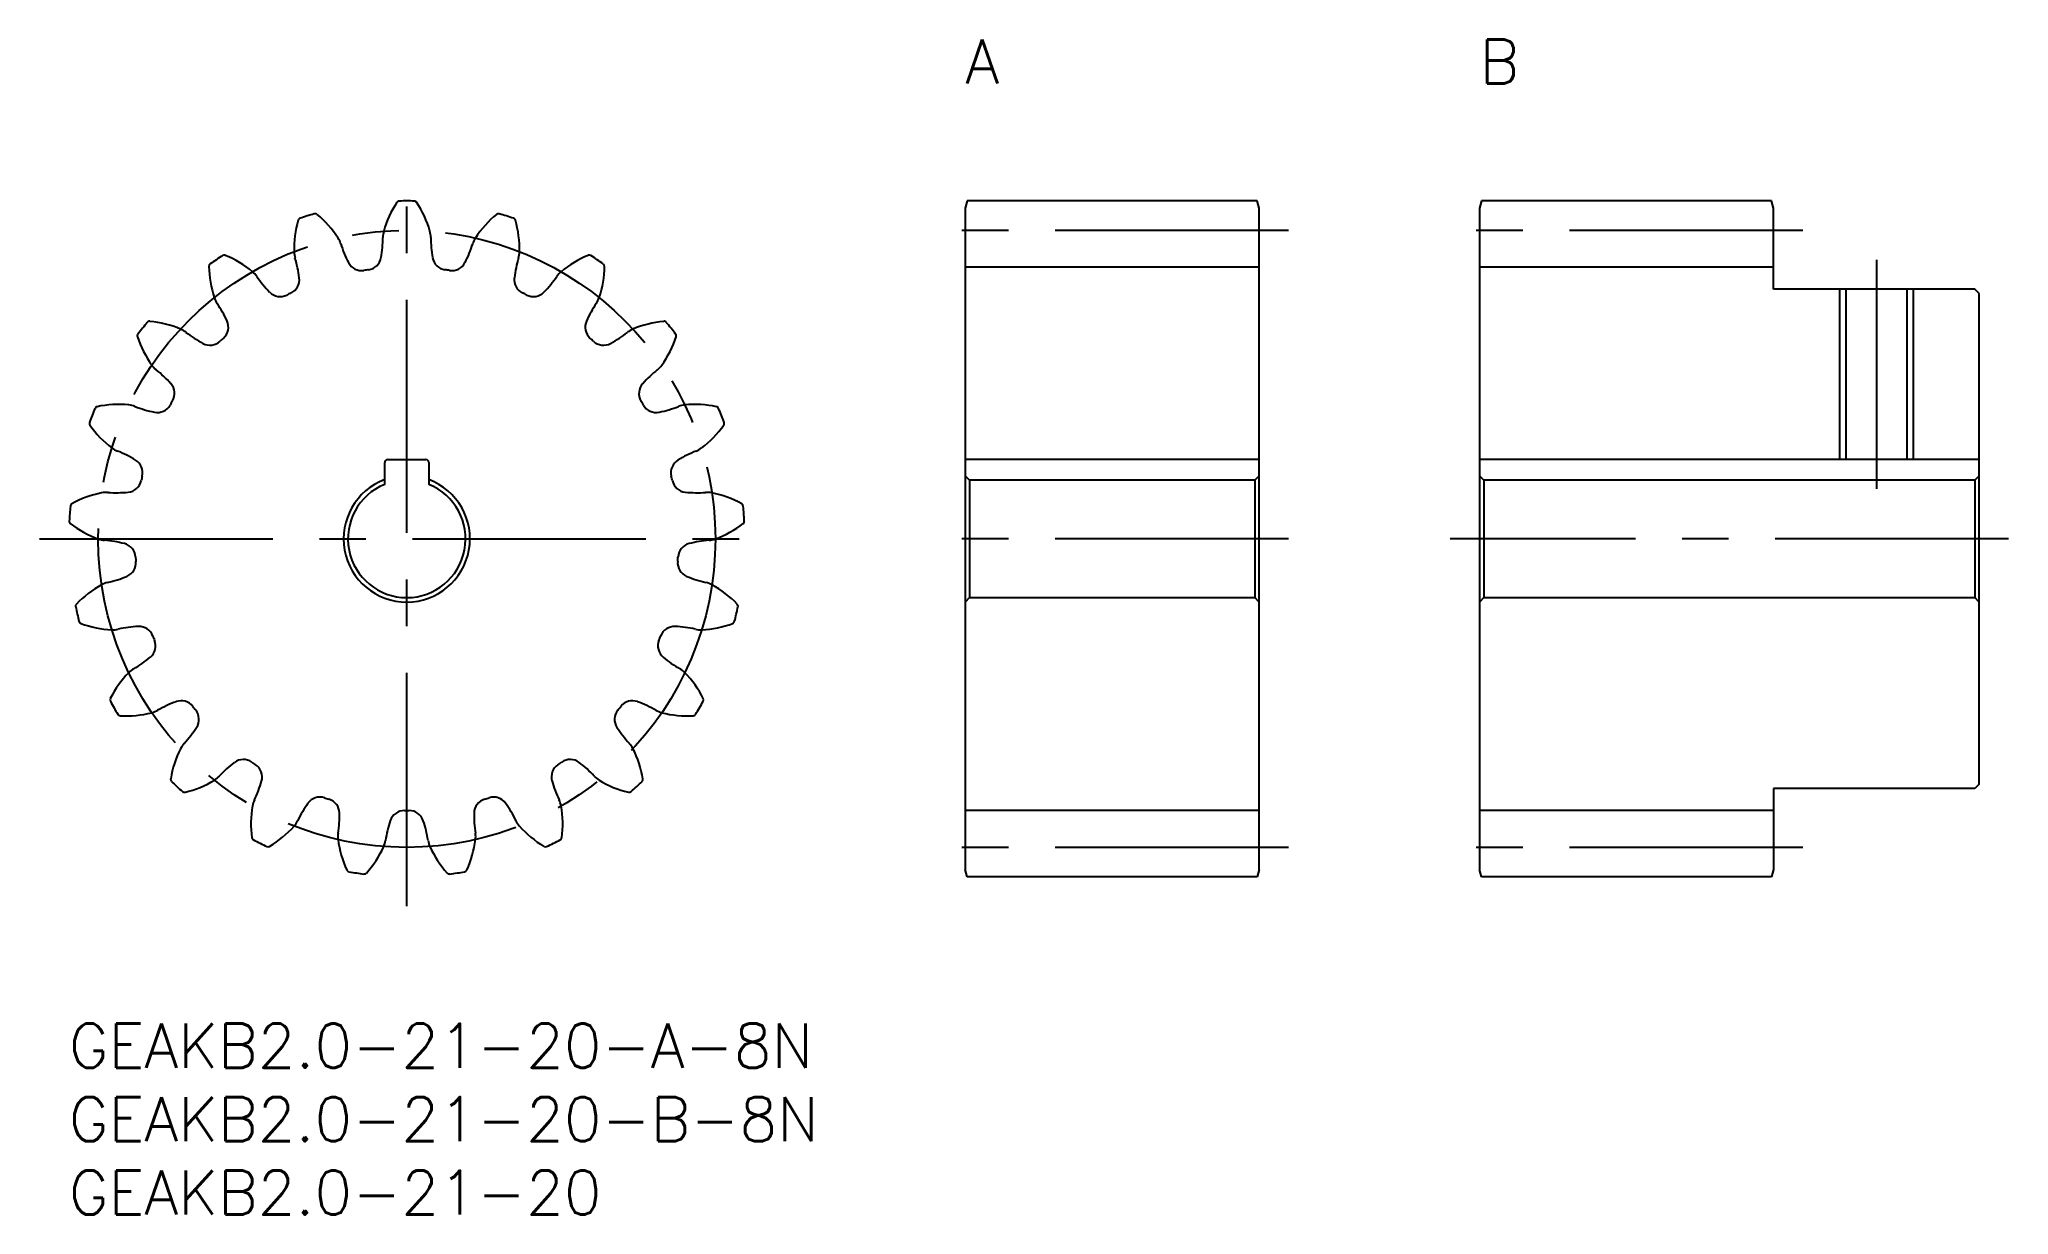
# Model space of a CAD drawing. Extents: x -2 to 132, y -13 to 67.
import ezdxf

# ---------------------------------------------------------------- set-up
doc = ezdxf.new("R2010")
doc.units = 0
doc.header["$LTSCALE"] = 0.5
doc.linetypes.add('CENTER', pattern=[50.8, 31.75, -6.35, 6.35, -6.35])
for name, color, linetype in [('MSM_CENTER', 1, 'CENTER'), ('MSM_CONTINUOUS', 7, 'CONTINUOUS'), ('MSM_NARROW', 5, 'CONTINUOUS'), ('MSM_PART_NUMBER', 7, 'CONTINUOUS')]:
    doc.layers.add(name, color=color, linetype=linetype)
doc.styles.get("Standard").update_dxf_attribs({"font": 'txt.shx', "height": 1, "bigfont": 'bigfont.shx'})

# ---------------------------------------------------------------- blocks, each defined once
blk = doc.blocks.new('*U3')
at = {"layer": 'MSM_PART_NUMBER'}
blk.add_text('GEAKB2.0-21-20-B-8N', height=3, dxfattribs=at).set_placement((0, -8))
blk = doc.blocks.new('*U4')
at = {"layer": 'MSM_PART_NUMBER'}
blk.add_text('GEAKB2.0-21-20-A-8N', height=3, dxfattribs=at).set_placement((0, -3))
blk = doc.blocks.new('*U5')
at = {"layer": 'MSM_PART_NUMBER'}
blk.add_text('GEAKB2.0-21-20', height=3, dxfattribs=at).set_placement((0, -13))
blk = doc.blocks.new('*U6')
at = {"layer": 'MSM_PART_NUMBER'}
blk.add_text('A', height=3, dxfattribs=at).set_placement((61, 64))
blk = doc.blocks.new('*U7')
at = {"layer": 'MSM_PART_NUMBER'}
blk.add_text('B', height=3, dxfattribs=at).set_placement((96, 64))

msp = doc.modelspace()

# ---------------------------------------------------------------- linework, layer by layer
at = {"layer": 'MSM_CENTER'}
for p, q in [((23, 8), (23, 58)), ((83, 54), (59, 54)), ((118, 54), (94, 54)), ((123, 52), (123, 36.4)), ((-2, 33), (48, 33)), ((83, 33), (59, 33)), ((132, 33), (94, 33)), ((83, 12), (59, 12)), ((118, 12), (94, 12))]:
    msp.add_line(p, q, dxfattribs=at)
msp.add_circle((23, 33), 21, dxfattribs=at)
at = {"layer": 'MSM_CONTINUOUS'}
for p, q in [((61.13, 56), (61, 55.5)), ((61, 55.5), (61, 10.5)), ((80.87, 56), (61.13, 56)), ((81, 55.5), (80.87, 56)), ((81, 10.5), (81, 55.5)), ((96.13, 56), (96, 55.5)), ((96, 55.5), (96, 10.5)), ((115.87, 56), (96.13, 56)), ((116, 55.5), (115.87, 56)), ((116, 50), (116, 55.5)), ((81, 51.5), (61, 51.5)), ((116, 51.5), (96, 51.5)), ((129.7, 50), (116, 50)), ((120.93, 50), (120.93, 38.4)), ((125.07, 50), (125.07, 38.4)), ((130, 49.7), (129.7, 50)), ((130, 16.3), (130, 49.7)), ((21.5, 36.71), (21.5, 38.2)), ((21.7, 38.4), (24.3, 38.4)), ((24.5, 38.2), (24.5, 36.71)), ((81, 38.4), (61, 38.4)), ((130, 38.4), (96, 38.4)), ((61, 37.3), (61.3, 37)), ((61.3, 37), (61.3, 29)), ((80.7, 37), (61.3, 37)), ((80.7, 37), (81, 37.3)), ((80.7, 37), (80.7, 29)), ((96, 37.3), (96.3, 37)), ((96.3, 37), (96.3, 29)), ((129.7, 37), (96.3, 37)), ((129.7, 37), (130, 37.3)), ((129.7, 37), (129.7, 29)), ((61.3, 29), (61, 28.7)), ((61.3, 29), (80.7, 29)), ((81, 28.7), (80.7, 29)), ((96.3, 29), (96, 28.7)), ((96.3, 29), (129.7, 29)), ((130, 28.7), (129.7, 29)), ((130, 16.3), (129.7, 16)), ((129.7, 16), (116, 16)), ((116, 16), (116, 10.5)), ((81, 14.5), (61, 14.5)), ((116, 14.5), (96, 14.5)), ((61.13, 10), (61, 10.5)), ((80.87, 10), (61.13, 10)), ((81, 10.5), (80.87, 10)), ((96.13, 10), (96, 10.5)), ((115.87, 10), (96.13, 10)), ((116, 10.5), (115.87, 10))]:
    msp.add_line(p, q, dxfattribs=at)
for centre, radius, start, end in [((23, 33), 23, 105.8759, 108.4098), ((16.76, 54.93), 0.2, 50.601, 105.8759), ((12.45, 49.68), 7, 32.8571, 50.601), ((28.17, 52.05), 7, 146.5418, 164.2857), ((22.5, 55.79), 0.2, 91.2671, 146.5418), ((23, 33), 23, 88.733, 91.267), ((23.5, 55.79), 0.2, 33.4581, 88.733), ((17.83, 52.05), 7, 15.7143, 33.4582), ((33.55, 49.68), 7, 129.399, 147.1429), ((29.24, 54.93), 0.2, 74.1241, 129.399), ((23, 33), 23, 71.5902, 74.1241), ((22.33, 52.72), 7, 163.6847, 181.4286), ((15.8, 54.63), 0.2, 108.4099, 163.6847), ((23, 53.5), 1.63, 164.2857, 179.6495), ((23, 53.5), 1.63, 0.3505, 15.7143), ((30.2, 54.63), 0.2, 16.3153, 71.5902), ((23.67, 52.72), 7, 358.5714, 16.3153), ((23, 33), 23, 123.0188, 125.5527), ((10.58, 52.12), 0.2, 67.7439, 123.0188), ((8, 45.82), 7, 50, 67.7439), ((16.96, 52.59), 1.63, 181.4286, 196.7924), ((16.96, 52.59), 1.63, 17.4934, 32.8571), ((26.52, 55.61), 8.4, 197.5256, 206.9384), ((12.97, 53.57), 8.4, 350.2044, 359.6173), ((33.03, 53.57), 8.4, 180.3827, 189.7956), ((19.48, 55.61), 8.4, 333.0616, 342.4744), ((29.04, 52.59), 1.63, 147.1429, 162.5066), ((29.04, 52.59), 1.63, 343.2076, 358.5714), ((38, 45.82), 7, 112.2561, 130), ((35.42, 52.12), 0.2, 56.9812, 112.2561), ((23, 33), 23, 54.4473, 56.9812), ((9.74, 51.55), 0.2, 125.5528, 180.8276), ((16.54, 51.65), 7, 180.8276, 198.5714), ((11.45, 49.94), 1.63, 34.6362, 50), ((7.35, 49.7), 8.4, 7.3473, 16.7601), ((19.93, 52.26), 1, 206.9384, 279.0715), ((23, 33), 18.5, 98.0714, 99.0715), ((20.26, 52.31), 1, 278.0714, 350.2044), ((25.74, 52.31), 1, 189.7956, 261.9286), ((23, 33), 18.5, 80.9285, 81.9286), ((26.07, 52.26), 1, 260.9285, 333.0616), ((38.65, 49.7), 8.4, 163.2399, 172.6527), ((34.55, 49.94), 1.63, 130, 145.3638), ((29.46, 51.65), 7, 341.4286, 359.1724), ((36.26, 51.55), 0.2, 359.1724, 54.4473), ((19.7, 55.64), 8.4, 214.6684, 224.0813), ((14.39, 50.49), 1, 224.0813, 296.2143), ((23, 33), 18.5, 115.2142, 116.2143), ((14.69, 50.64), 1, 295.2142, 7.3473), ((31.31, 50.64), 1, 172.6527, 244.7858), ((23, 33), 18.5, 63.7857, 64.7858), ((31.61, 50.49), 1, 243.7857, 315.9187), ((26.3, 55.64), 8.4, 315.9187, 325.3316), ((11.45, 49.94), 1.63, 198.5714, 213.9352), ((3.13, 44.34), 8.4, 24.4901, 33.903), ((42.87, 44.34), 8.4, 146.097, 155.5099), ((34.55, 49.94), 1.63, 326.0648, 341.4286), ((4.86, 46.82), 0.2, 142.6956, 197.9704), ((23, 33), 23, 140.1616, 142.6955), ((5.49, 47.61), 0.2, 84.8868, 140.1616), ((4.89, 40.83), 7, 67.1429, 84.8867), ((6.97, 45.78), 1.63, 51.7791, 67.1429), ((13.17, 53.66), 8.4, 231.8113, 241.2242), ((9.86, 47.41), 1, 312.3571, 24.4901), ((36.14, 47.41), 1, 155.5099, 227.6429), ((32.83, 53.66), 8.4, 298.7758, 308.1887), ((39.03, 45.78), 1.63, 112.8571, 128.2209), ((41.11, 40.83), 7, 95.1133, 112.8571), ((40.51, 47.61), 0.2, 39.8384, 95.1133), ((23, 33), 23, 37.3045, 39.8384), ((41.14, 46.82), 0.2, 342.0296, 37.3045), ((11.33, 48.92), 7, 197.9704, 215.7143), ((9.61, 47.18), 1, 241.2242, 313.3572), ((23, 33), 18.5, 132.3571, 133.3572), ((23, 33), 18.5, 46.6428, 47.6429), ((36.39, 47.18), 1, 226.6428, 298.7758), ((34.67, 48.92), 7, 324.2857, 342.0296), ((6.97, 45.78), 1.63, 215.7143, 231.0781), ((0.67, 37.98), 8.4, 41.633, 51.0459), ((45.33, 37.98), 8.4, 128.9541, 138.367), ((39.03, 45.78), 1.63, 308.9219, 324.2857), ((6.2, 42.9), 1, 329.5, 41.633), ((39.8, 42.9), 1, 138.367, 210.5), ((23, 33), 23, 157.3045, 159.8384), ((1.97, 41.8), 0.2, 102.0296, 157.3045), ((3.38, 35.15), 7, 84.2857, 102.0296), ((3.92, 40.49), 1.63, 68.9219, 84.2857), ((7.52, 49.85), 8.4, 248.9541, 258.367), ((6.03, 42.6), 1, 258.367, 330.5), ((23, 33), 18.5, 149.5, 150.5), ((23, 33), 18.5, 29.5, 30.5), ((39.97, 42.6), 1, 209.5, 281.633), ((38.48, 49.85), 8.4, 281.633, 291.0459), ((42.08, 40.49), 1.63, 95.7143, 111.0781), ((42.62, 35.15), 7, 77.9704, 95.7143), ((44.03, 41.8), 0.2, 22.6955, 77.9704), ((23, 33), 23, 20.1616, 22.6955), ((1.6, 40.86), 0.2, 159.8385, 215.1133), ((7.16, 44.77), 7, 215.1133, 232.8571), ((38.84, 44.77), 7, 307.1429, 324.8867), ((44.4, 40.86), 0.2, 324.8867, 20.1616), ((3.92, 40.49), 1.63, 232.8571, 248.2209), ((0.19, 31.18), 8.4, 58.7758, 68.1887), ((45.81, 31.18), 8.4, 111.8113, 121.2242), ((42.08, 40.49), 1.63, 291.7791, 307.1429), ((4.03, 37.5), 1, 346.6428, 58.7758), ((21.7, 38.2), 0.2, 90, 180), ((24.3, 38.2), 0.2, 0, 90), ((41.97, 37.5), 1, 121.2242, 193.3572), ((3.95, 37.17), 1, 275.5099, 347.6429), ((23, 33), 18.5, 166.6428, 167.6429), ((23, 33), 4.3, 110.4162, 69.5838), ((23, 33), 4, 112.0243, 67.9757), ((23, 33), 18.5, 12.3571, 13.3572), ((42.05, 37.17), 1, 192.3571, 264.4901), ((23, 33), 23, 174.4473, 176.9812), ((0.31, 35.21), 0.2, 119.1725, 174.4473), ((3.62, 29.27), 7, 101.4286, 119.1724), ((2.56, 34.53), 1.63, 86.0648, 101.4286), ((3.24, 44.54), 8.4, 266.097, 275.5099), ((42.76, 44.54), 8.4, 264.4901, 273.903), ((43.44, 34.53), 1.63, 78.5714, 93.9352), ((42.38, 29.27), 7, 60.8276, 78.5714), ((45.69, 35.21), 0.2, 5.5527, 60.8276), ((23, 33), 23, 3.0188, 5.5527), ((0.23, 34.2), 0.2, 176.9813, 232.2561), ((4.39, 39.58), 7, 232.2561, 250), ((41.61, 39.58), 7, 290, 307.7439), ((45.77, 34.2), 0.2, 307.7438, 3.0188), ((2.56, 34.53), 1.63, 250, 265.3638), ((1.74, 24.53), 8.4, 75.9187, 85.3316), ((3.54, 31.71), 1, 3.7857, 75.9187), ((42.46, 31.71), 1, 104.0813, 176.2143), ((44.26, 24.53), 8.4, 94.6684, 104.0813), ((43.44, 34.53), 1.63, 274.6362, 290), ((3.57, 31.37), 1, 292.6527, 4.7858), ((23, 33), 18.5, 183.7857, 184.7858), ((42.43, 31.37), 1, 175.2142, 247.3473), ((23, 33), 18.5, 355.2142, 356.2143), ((5.58, 23.72), 7, 118.5714, 136.3153), ((3.01, 28.44), 1.63, 103.2076, 118.5714), ((0.72, 38.2), 8.4, 283.2399, 292.6527), ((45.28, 38.2), 8.4, 247.3473, 256.7601), ((42.99, 28.44), 1.63, 61.4286, 76.7924), ((40.42, 23.72), 7, 43.6847, 61.4286), ((0.66, 28.42), 0.2, 136.3153, 191.5902), ((23, 33), 23, 191.5902, 194.1241), ((23, 33), 23, 345.8759, 348.4098), ((45.34, 28.42), 0.2, 348.4098, 43.6847), ((0.89, 27.44), 0.2, 194.1242, 249.399), ((3.28, 33.8), 7, 249.399, 267.1429), ((3.01, 28.44), 1.63, 267.1429, 282.5066), ((5.18, 18.65), 8.4, 93.0616, 102.4744), ((4.79, 26.03), 1, 20.9285, 93.0616), ((41.21, 26.03), 1, 86.9384, 159.0715), ((40.82, 18.65), 8.4, 77.5256, 86.9384), ((42.99, 28.44), 1.63, 257.4934, 272.8571), ((42.72, 33.8), 7, 272.8571, 290.601), ((45.11, 27.44), 0.2, 290.601, 345.8759), ((4.91, 25.72), 1, 309.7956, 21.9286), ((23, 33), 18.5, 200.9285, 201.9286), ((41.09, 25.72), 1, 158.0714, 230.2044), ((23, 33), 18.5, 338.0714, 339.0715), ((5.25, 22.75), 1.63, 120.3505, 135.7143), ((0.17, 31.4), 8.4, 300.3827, 309.7956), ((45.83, 31.4), 8.4, 230.2044, 239.6173), ((40.75, 22.75), 1.63, 44.2857, 59.6495), ((9.09, 19), 7, 135.7143, 153.4582), ((36.91, 19), 7, 26.5418, 44.2857), ((3.01, 22.04), 0.2, 153.4581, 208.733), ((23, 33), 23, 208.733, 211.267), ((10.2, 14.03), 8.4, 110.2044, 119.6173), ((7.65, 20.98), 1, 38.0714, 110.2044), ((23, 33), 18.5, 218.0714, 219.0715), ((23, 33), 18.5, 320.9285, 321.9286), ((38.35, 20.98), 1, 69.7956, 141.9286), ((35.8, 14.03), 8.4, 60.3827, 69.7956), ((23, 33), 23, 328.733, 331.267), ((42.99, 22.04), 0.2, 331.267, 26.5418), ((3.51, 21.17), 0.2, 211.267, 266.5418), ((3.92, 27.95), 7, 266.5418, 284.2857), ((5.25, 22.75), 1.63, 284.2857, 299.6495), ((1.66, 24.75), 8.4, 317.5256, 326.9384), ((7.86, 20.71), 1, 326.9384, 39.0715), ((38.14, 20.71), 1, 140.9285, 213.0616), ((44.34, 24.75), 8.4, 213.0616, 222.4744), ((40.75, 22.75), 1.63, 240.3505, 255.7143), ((42.08, 27.95), 7, 255.7143, 273.4582), ((42.49, 21.17), 0.2, 273.4581, 328.733), ((9.06, 17.97), 1.63, 137.4934, 152.8571), ((36.94, 17.97), 1.63, 27.1429, 42.5066), ((13.84, 15.52), 7, 152.8571, 170.601), ((16.36, 11.1), 8.4, 127.3473, 136.7601), ((11.88, 16.98), 1, 55.2142, 127.3473), ((23, 33), 18.5, 235.2142, 236.2143), ((12.16, 16.79), 1, 344.0813, 56.2143), ((33.84, 16.79), 1, 123.7857, 195.9187), ((23, 33), 18.5, 303.7857, 304.7858), ((34.12, 16.98), 1, 52.6527, 124.7858), ((29.64, 11.1), 8.4, 43.2399, 52.6527), ((32.16, 15.52), 7, 9.399, 27.1429), ((7.13, 16.63), 0.2, 170.601, 225.8759), ((23, 33), 23, 225.8759, 228.4098), ((6.26, 22.55), 7, 283.6847, 301.4286), ((9.06, 17.97), 1.63, 301.4286, 316.7924), ((5.04, 18.82), 8.4, 334.6684, 344.0813), ((40.96, 18.82), 8.4, 195.9187, 205.3316), ((36.94, 17.97), 1.63, 223.2076, 238.5714), ((39.74, 22.55), 7, 238.5714, 256.3153), ((23, 33), 23, 311.5902, 314.1241), ((38.87, 16.63), 0.2, 314.1241, 9.399), ((7.87, 15.95), 0.2, 228.4098, 283.6847), ((19.39, 13.6), 7, 170, 187.7439), ((14.11, 14.53), 1.63, 154.6362, 170), ((23.11, 10.12), 8.4, 144.4901, 153.903), ((17.09, 14.42), 1, 72.3571, 144.4901), ((23, 33), 18.5, 252.3571, 253.3572), ((17.42, 14.32), 1, 1.2242, 73.3572), ((28.58, 14.32), 1, 106.6428, 178.7758), ((23, 33), 18.5, 286.6428, 287.6429), ((28.91, 14.42), 1, 35.5099, 107.6429), ((22.89, 10.12), 8.4, 26.097, 35.5099), ((31.89, 14.53), 1.63, 10, 25.3638), ((26.61, 13.6), 7, 352.2561, 10), ((38.13, 15.95), 0.2, 256.3153, 311.5902), ((10.08, 18.08), 7, 300.8276, 318.5714), ((14.11, 14.53), 1.63, 318.5714, 333.9352), ((10.02, 14.16), 8.4, 351.8113, 1.2242), ((29.85, 11.17), 8.4, 161.633, 171.0459), ((22.83, 13.5), 1, 89.5, 161.633), ((23, 33), 18.5, 269.5, 270.5), ((23.17, 13.5), 1, 18.367, 90.5), ((16.15, 11.17), 8.4, 8.9541, 18.367), ((35.98, 14.16), 8.4, 178.7758, 188.1887), ((31.89, 14.53), 1.63, 206.0648, 221.4286), ((35.92, 18.08), 7, 221.4286, 239.1724), ((12.66, 12.68), 0.2, 187.7439, 243.0188), ((23, 33), 23, 243.0188, 245.5527), ((13.56, 12.24), 0.2, 245.5527, 300.8276), ((19.94, 12.73), 1.63, 171.7791, 187.1429), ((25.27, 13.4), 7, 187.1429, 204.8867), ((19.94, 12.73), 1.63, 335.7143, 351.0781), ((26.06, 12.73), 1.63, 188.9219, 204.2857), ((20.73, 13.4), 7, 335.1133, 352.8571), ((26.06, 12.73), 1.63, 352.8571, 8.2209), ((32.44, 12.24), 0.2, 239.1724, 294.4473), ((23, 33), 23, 294.4473, 296.9812), ((33.34, 12.68), 0.2, 296.9812, 352.2561), ((15.05, 14.94), 7, 317.9704, 335.7143), ((30.95, 14.94), 7, 204.2857, 222.0296), ((19.1, 10.54), 0.2, 204.8867, 260.1616), ((23, 33), 23, 260.1616, 262.6955), ((20.1, 10.39), 0.2, 262.6955, 317.9704), ((25.9, 10.39), 0.2, 222.0296, 277.3045), ((23, 33), 23, 277.3045, 279.8384), ((26.9, 10.54), 0.2, 279.8384, 335.1133)]:
    msp.add_arc(centre, radius, start, end, dxfattribs=at)
at = {"layer": 'MSM_NARROW'}
for p, q in [((120.5, 50), (120.5, 38.4)), ((125.5, 50), (125.5, 38.4))]:
    msp.add_line(p, q, dxfattribs=at)

# ---------------------------------------------------------------- block references
at = {"layer": 'MSM_CONTINUOUS'}
for name in ['*U6', '*U7', '*U4', '*U3', '*U5']:
    msp.add_blockref(name, (0, 0), dxfattribs=at)

doc.saveas('drawing.dxf')
